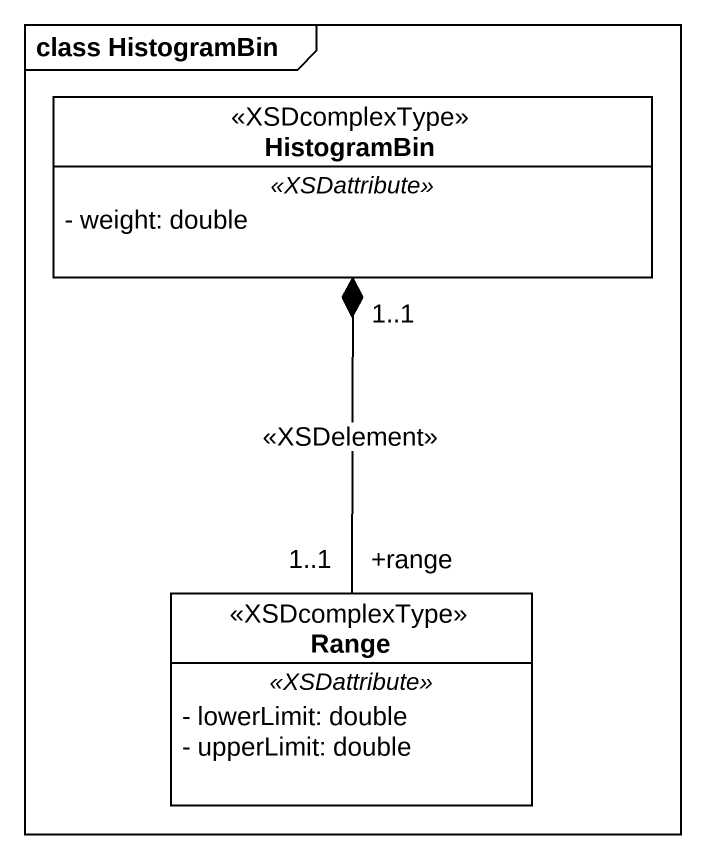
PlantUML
@startuml
mainframe class HistogramBin
hide circle
hide empty members
skinparam classAttributeIconSize 0
class HistogramBin <<XSDcomplexType>> {
  .. <<XSDattribute>> ..
  - weight: double
}
class Range <<XSDcomplexType>> {
  .. <<XSDattribute>> ..
  - lowerLimit: double
  - upperLimit: double
}
HistogramBin "1..1" *-- "+range\n1..1" Range : <<XSDelement>>
@enduml
